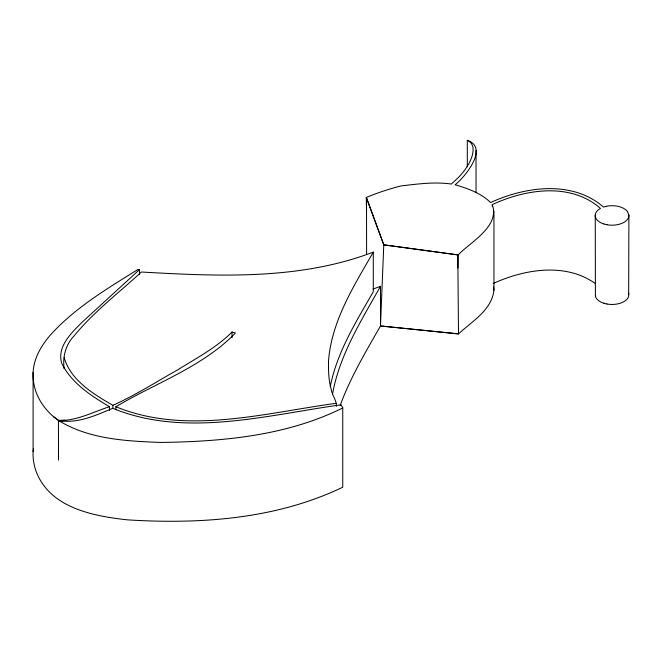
<?xml version="1.0" encoding="UTF-8"?>
<svg xmlns="http://www.w3.org/2000/svg" width="662" height="662" viewBox="0 0 662 662"><rect width="100%" height="100%" fill="white"/><g stroke="black" fill="none" stroke-linecap="round" stroke-linejoin="round"><path stroke-width="0.99" d="M457.914 268.019L458.104 254.969C469.962 242.3 500.124 226.71 492.28 204.616C525.504 189.117 570.652 182.1 600.475 208.414A16.782 9.69 0 0 0 595.767 213.04L595.254 214.943L595.403 296.129M340.136 405.549C350.372 377.539 365.763 351.779 380.485 325.961L383.778 244.832L366.508 197.64L366.599 254.299M467.298 166.708L467.298 140.286C489.276 147.709 464.931 176.994 455.1 184.797C467.835 188.438 480.91 193.147 490.625 202.531C525.438 186.535 572.34 179.948 603.529 207.09L606.226 206.354M64.156 368.817C62.534 356.801 65.612 344.728 74.086 335.866C93.756 311.86 118.68 292.935 141.403 272.016C218.824 276.393 299.456 280.258 373.277 252.114L373.277 291.752C356.04 321.823 337.024 352.101 330.264 386.625M493.951 210.955L493.951 290.221C491.717 310.263 471.898 321.393 458.509 333.896L380.485 325.961L380.485 286.323L373.045 289.054M33.1 372.383A148.727 85.87 0 0 0 36.162 392.268C40.407 403.721 48.45 413.51 58.455 420.436C77.156 424.127 95.791 415.355 112.697 408.297C185.501 438.136 266.96 415 341.178 404.805L342.75 407.933L342.75 487.199C276.402 519.157 200.172 524.395 127.692 519.869C93.416 516.178 49.964 507.977 36.162 471.534A148.727 85.87 0 0 1 33.1 451.649L33.1 372.383C33.787 358.241 41.276 345.539 50.353 335.088C74.93 307.78 106.979 288.773 137.845 269.517L139.459 269.649L139.459 274.598M33.1 451.649L33.423 448.902M627.502 211.583L628.9 215.175L628.668 217.095A16.889 9.748 0 0 1 606.897 224.741M628.9 215.175L628.668 296.361A16.889 9.748 0 0 1 606.897 304.007M332.498 394.287C339.432 354.989 361.287 320.59 380.485 286.323M373.277 252.114C353.847 286.116 331.497 321.029 328.501 361.154C328.393 370.662 328.575 380.236 331.223 389.438C332.067 395.346 336.735 400.311 336.412 406.327M115.883 409.786L115.883 406.741C155.926 382.785 202.34 367.096 235.432 333.044L232.023 332.043C216.292 347.773 196.283 358.208 177.598 369.901C156.149 381.891 135.387 395.288 112.904 405.301C93.508 394.188 70.702 380.377 64.156 357.645M139.459 269.649L82.278 322.055C71.653 332.614 56.543 346.863 61.789 363.471C71.513 383.116 91.108 395.843 109.487 406.691L109.487 410.465M342.75 407.933C286.547 435.902 222.449 441.604 160.585 442.448C125.896 441.082 88.782 439.245 58.455 420.436L58.504 460.049M493.207 283.493C524.569 269.194 565.53 262.26 595.419 283.617M109.487 406.691C92.796 412.021 76.494 421.148 58.479 420.428L62.873 421.33M336.412 403.274C264.742 412.947 186.08 435.538 115.883 406.741M65.058 420.238L58.504 420.411L53.299 416.522M380.485 325.961L458.509 333.896L457.798 254.845L383.778 244.832L366.26 197.441A194.214 112.126 0 0 1 401.18 185.898C417.78 183.995 434.686 181.628 451.368 184.044L458.84 177.068A132.723 76.626 0 0 0 467.115 166.534C471.725 159.41 477.84 145.102 467.298 140.286M383.778 244.832L458.104 254.969M603.934 223.979L606.938 224.732M603.934 303.246L606.938 303.999M493.496 286.588L493.951 290.221M628.486 292.571L628.9 294.441M595.254 214.943L595.403 216.863M366.26 197.441L366.525 210.789M492.28 204.616L492.28 206.652M476.036 150.415L476.036 192.617M232.023 332.043L232.023 337.711M112.904 405.301L112.904 408.355M603.876 223.988A16.889 9.748 0 0 1 595.312 216.846M606.16 206.312A16.889 9.748 0 0 1 627.51 211.559M603.876 303.254A16.889 9.748 0 0 1 595.312 296.113"/></g></svg>
